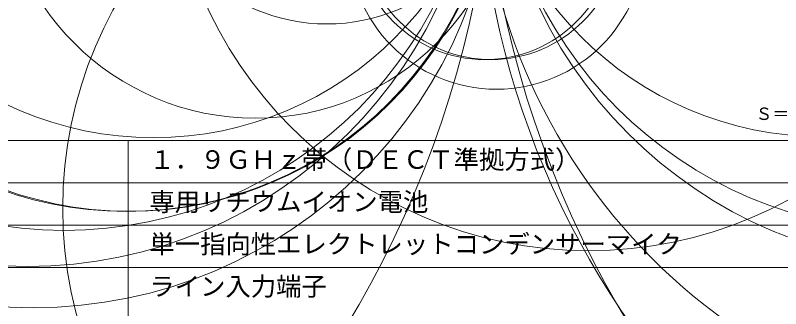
# Model space of a CAD drawing. Units: millimetres, scale not verified. Extents: x -1206 to 1248, y -234 to 2470.
# Drawn here: x -35.9 to 54.7, y -41.4 to -6.7 of the extents above; entities that cross this region are included whole.
import ezdxf
from ezdxf.enums import TextEntityAlignment as Align

# ---------------------------------------------------------------- set-up
doc = ezdxf.new("R2010")
doc.units = ezdxf.units.MM
doc.header["$LTSCALE"] = 0.125
doc.layers.add('0-1_MOJI1', color=7, linetype='Continuous')
doc.layers.add('0-3_TOUROKU', color=7, linetype='Continuous')
doc.layers.add('0-2_WAKU', color=1, linetype='Continuous', lineweight=18)
doc.layers.add('0-5_GAIKEI', color=1, linetype='Continuous', lineweight=18)
doc.styles.add('ＭＳ ゴシック', font='')
doc.styles.get('ＭＳ ゴシック').set_extended_font_data('MS Gothic')

msp = doc.modelspace()

# ---------------------------------------------------------------- linework, layer by layer
at = {"layer": '0-2_WAKU', "color": 4}
for p, q in [((62.4993, -21.4939), (-62.5007, -21.4939)), ((-22.5007, -56.4939), (-22.5007, -21.4939))]:
    msp.add_line(p, q, dxfattribs=at)
at = {"layer": '0-2_WAKU'}
for p, q in [((-62.5007, -26.4939), (62.4993, -26.4939)), ((-62.5007, -31.4939), (62.4993, -31.4939)), ((-62.5007, -36.4939), (62.4993, -36.4939))]:
    msp.add_line(p, q, dxfattribs=at)
at = {"layer": '0-5_GAIKEI'}
for centre, radius in [((-100.8271, 19.7354), 121.7658), ((140.9516, 19.7354), 121.7648), ((118.0622, 13.7687), 99.128), ((89.0303, 14.1337), 70.0938), ((-34.4103, 17.2422), 53.6124), ((74.5358, 17.2422), 53.6124), ((-33.6859, 13.6453), 54.8976), ((-30.099, 17.1809), 49.3011), ((70.2244, 17.1809), 49.3011), ((31.9327, 15.1701), 49.6752), ((-19.5171, 19.3142), 40.4598), ((59.6133, 19.4065), 40.4305), ((-22.7163, 14.0443), 43.9211), ((-22.3943, 13.755), 43.6055), ((-7.4566, 11.4332), 30.2817), ((1.0033, 13.795), 21.4971), ((14.3013, -107.2361), 127.0542), ((18.9353, -29.5104), 49.1905), ((21.0647, 2.094), 17.5145), ((19.695, 3.4239), 15.3341), ((20.4304, 3.4247), 15.3333)]:
    msp.add_circle(centre, radius, dxfattribs=at)

# ---------------------------------------------------------------- texts
at = {"layer": '0-1_MOJI1', "style": 'ＭＳ ゴシック'}
for s, p in [('１．９ＧＨｚ帯（ＤＥＣＴ準拠方式）', (-20.0007, -25.4939)), ('専用リチウムイオン電池', (-20.0007, -30.4939)), ('単一指向性エレクトレットコンデンサーマイク', (-20.0007, -35.4939)), ('ライン入力端子', (-20.0007, -40.4939))]:
    msp.add_text(s, height=2.199, dxfattribs=at).set_placement(p, align=Align.BOTTOM_LEFT)
at = {"layer": '0-3_TOUROKU', "style": 'ＭＳ ゴシック'}
msp.add_text('Ｓ＝１/５', height=1.466, dxfattribs=at).set_placement((51.6993, -19.4939), align=Align.BOTTOM_LEFT)

doc.saveas('drawing.dxf')
